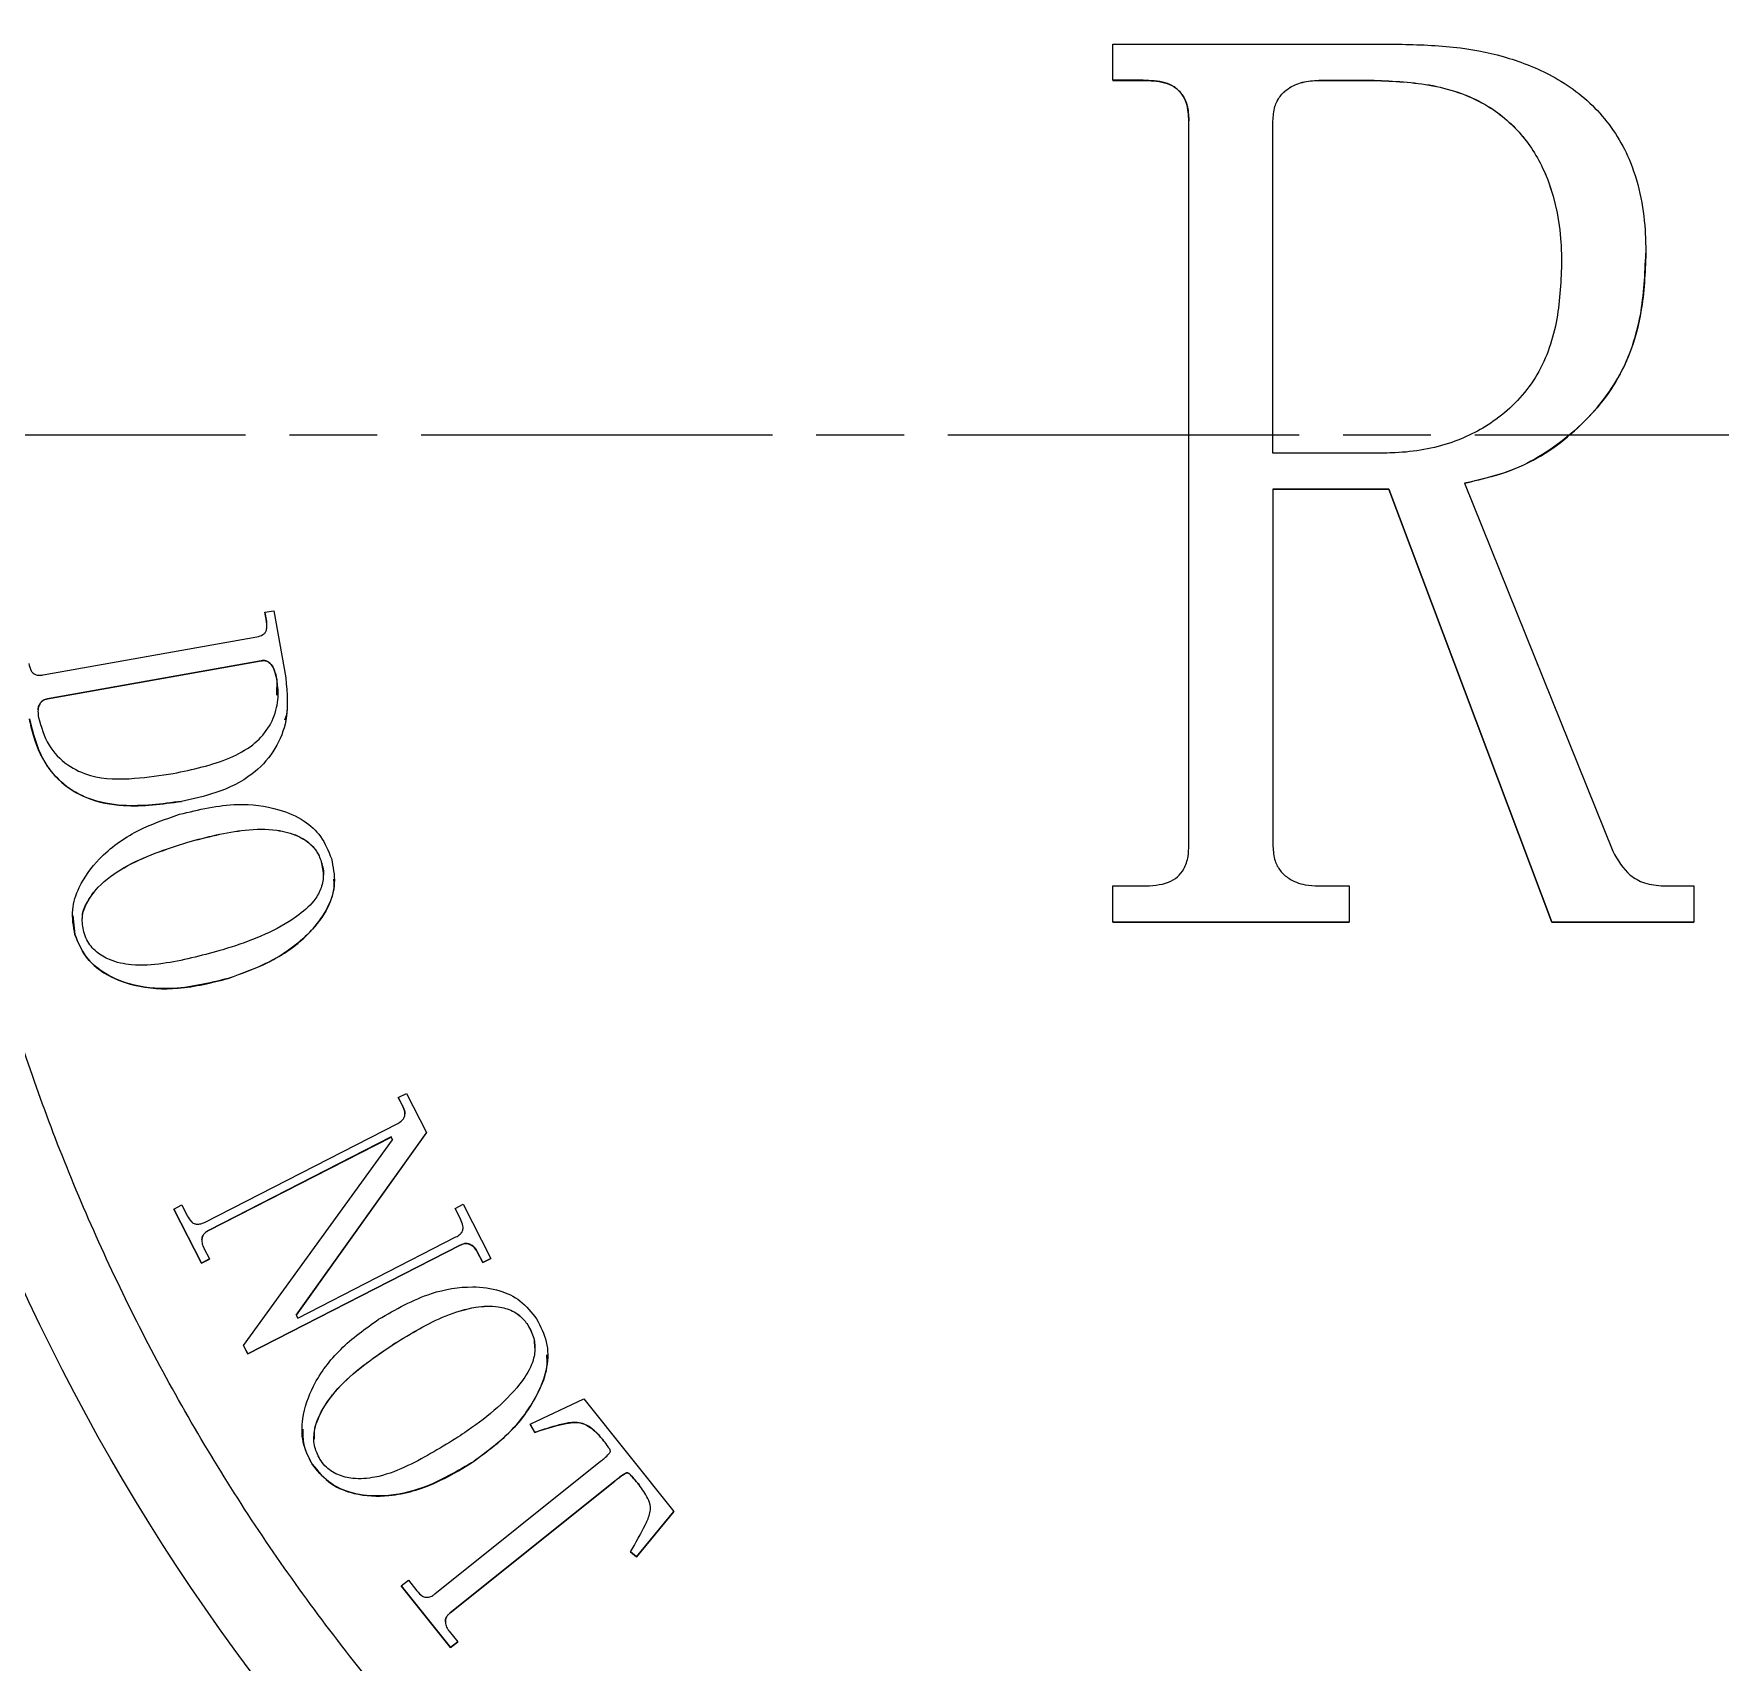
# Model space of a CAD drawing. Header units: millimetres. Extents: x 2136 to 4572, y 748 to 2471.
# Drawn here: x 3711.2 to 3768.8, y 2169.1 to 2224.8 of the extents above; entities that cross this region are included whole.
import ezdxf

# ---------------------------------------------------------------- set-up
doc = ezdxf.new("R2010")
doc.units = ezdxf.units.MM
doc.linetypes.add('AM_ISO08W050', pattern=[18, 12, -1.5, 3, -1.5])
doc.layers.add('AM_7', color=4, linetype='AM_ISO08W050', lineweight=25)

msp = doc.modelspace()

# ---------------------------------------------------------------- linework, layer by layer
at = {"color": 7, "linetype": 'Continuous', "lineweight": 25}
for p, q in [((3748.028, 2223.21), (3748.028, 2224.443)), ((3748.028, 2224.443), (3757.917, 2224.443)), ((3749.068, 2223.21), (3748.028, 2223.21)), ((3748.028, 2223.21), (3748.028, 2223.208)), ((3748.028, 2223.208), (3749.068, 2223.208)), ((3749.068, 2223.21), (3749.068, 2223.208)), ((3755.066, 2223.21), (3756.966, 2223.21)), ((3755.066, 2223.21), (3755.066, 2223.208)), ((3755.066, 2223.208), (3756.966, 2223.208)), ((3756.966, 2223.21), (3756.966, 2223.208)), ((3750.629, 2197.063), (3750.629, 2221.823)), ((3753.505, 2210.471), (3753.505, 2221.817)), ((3757.313, 2210.471), (3753.505, 2210.471)), ((3757.467, 2209.238), (3753.505, 2209.238)), ((3753.505, 2209.238), (3753.505, 2197.031)), ((3753.505, 2209.236), (3757.467, 2209.236)), ((3763.034, 2194.443), (3757.467, 2209.238)), ((3757.467, 2209.238), (3757.467, 2209.236)), ((3757.467, 2209.236), (3763.034, 2194.441)), ((3760.049, 2209.443), (3765.115, 2196.864)), ((3719.057, 2205.03), (3719.363, 2205.084)), ((3719.113, 2204.724), (3719.057, 2205.03)), ((3719.057, 2205.03), (3719.057, 2205.028)), ((3719.057, 2205.028), (3719.113, 2204.722)), ((3719.363, 2205.084), (3719.774, 2202.786)), ((3719.113, 2204.724), (3719.113, 2204.722)), ((3719.113, 2204.722), (3719.114, 2204.505)), ((3711.484, 2202.89), (3718.785, 2204.191)), ((3718.932, 2203.374), (3711.631, 2202.073)), ((3711.631, 2202.071), (3718.932, 2203.372)), ((3718.932, 2203.372), (3718.932, 2203.374)), ((3719.467, 2202.73), (3719.457, 2202.192)), ((3719.467, 2202.73), (3719.467, 2202.732)), ((3711.631, 2202.071), (3711.631, 2202.073)), ((3719.832, 2201.736), (3719.832, 2201.738)), ((3721.436, 2195.909), (3721.436, 2195.911)), ((3748.028, 2194.443), (3748.028, 2195.676)), ((3748.028, 2195.676), (3749.068, 2195.676)), ((3755.066, 2195.676), (3756.106, 2195.676)), ((3756.106, 2195.676), (3756.106, 2194.443)), ((3766.849, 2195.676), (3767.889, 2195.676)), ((3767.889, 2195.676), (3767.889, 2194.443)), ((3712.478, 2194.668), (3712.478, 2194.666)), ((3712.491, 2194.668), (3712.569, 2194.013)), ((3756.106, 2194.443), (3748.028, 2194.443)), ((3748.028, 2194.443), (3748.028, 2194.441)), ((3748.028, 2194.441), (3756.106, 2194.441)), ((3756.106, 2194.443), (3756.106, 2194.441)), ((3767.889, 2194.443), (3763.034, 2194.443)), ((3763.034, 2194.443), (3763.034, 2194.441)), ((3763.034, 2194.441), (3767.889, 2194.441)), ((3767.889, 2194.443), (3767.889, 2194.441)), ((3723.616, 2188.446), (3723.894, 2188.589)), ((3723.759, 2188.169), (3723.616, 2188.446)), ((3723.616, 2188.446), (3723.616, 2188.444)), ((3723.616, 2188.444), (3723.759, 2188.167)), ((3723.759, 2188.169), (3723.759, 2188.167)), ((3723.894, 2188.589), (3724.58, 2187.248)), ((3716.99, 2184.181), (3723.601, 2187.564)), ((3723.374, 2187.098), (3717.132, 2183.904)), ((3717.132, 2183.902), (3723.374, 2187.096)), ((3718.33, 2179.967), (3723.422, 2187.006)), ((3724.58, 2187.248), (3720.132, 2181.005)), ((3720.132, 2181.004), (3724.58, 2187.246)), ((3723.422, 2187.006), (3723.374, 2187.098)), ((3723.374, 2187.098), (3723.374, 2187.096)), ((3723.374, 2187.096), (3723.421, 2187.005)), ((3724.58, 2187.248), (3724.58, 2187.246)), ((3715.942, 2184.636), (3716.219, 2184.779)), ((3716.219, 2184.779), (3716.408, 2184.409)), ((3725.556, 2184.655), (3725.834, 2184.798)), ((3725.834, 2184.798), (3726.779, 2182.949)), ((3716.888, 2182.787), (3715.942, 2184.636)), ((3715.942, 2184.636), (3715.942, 2184.634)), ((3715.942, 2184.634), (3716.888, 2182.785)), ((3725.745, 2184.286), (3725.556, 2184.655)), ((3725.556, 2184.655), (3725.556, 2184.653)), ((3725.556, 2184.653), (3725.745, 2184.283)), ((3725.745, 2184.286), (3725.745, 2184.283)), ((3717.132, 2183.904), (3717.132, 2183.902)), ((3720.18, 2180.912), (3725.589, 2183.681)), ((3716.976, 2183.299), (3717.165, 2182.929)), ((3725.732, 2183.403), (3718.473, 2179.689)), ((3718.473, 2179.687), (3725.732, 2183.401)), ((3725.732, 2183.403), (3725.732, 2183.401)), ((3726.502, 2182.806), (3726.313, 2183.176)), ((3726.313, 2183.176), (3726.313, 2183.174)), ((3726.313, 2183.174), (3726.502, 2182.804)), ((3726.779, 2182.949), (3726.502, 2182.806)), ((3726.502, 2182.804), (3726.779, 2182.946)), ((3726.779, 2182.949), (3726.779, 2182.946)), ((3717.165, 2182.929), (3716.888, 2182.787)), ((3716.888, 2182.785), (3717.165, 2182.927)), ((3716.888, 2182.787), (3716.888, 2182.785)), ((3717.165, 2182.929), (3717.165, 2182.927)), ((3726.502, 2182.806), (3726.502, 2182.804)), ((3720.132, 2181.005), (3720.18, 2180.912)), ((3718.473, 2179.689), (3718.33, 2179.967)), ((3718.33, 2179.967), (3718.33, 2179.964)), ((3718.33, 2179.964), (3718.473, 2179.687)), ((3718.473, 2179.689), (3718.473, 2179.687)), ((3728.724, 2179.651), (3728.724, 2179.653)), ((3728.128, 2177.281), (3729.956, 2178.148)), ((3729.956, 2178.148), (3733.035, 2174.305)), ((3728.282, 2177.006), (3728.128, 2177.281)), ((3728.128, 2177.281), (3728.128, 2177.279)), ((3728.128, 2177.279), (3728.282, 2177.004)), ((3720.331, 2177.109), (3720.331, 2177.107)), ((3728.282, 2177.006), (3728.282, 2177.004)), ((3730.646, 2176.707), (3730.646, 2176.705)), ((3724.869, 2171.483), (3730.532, 2176.019)), ((3731.012, 2175.339), (3725.389, 2170.836)), ((3725.389, 2170.833), (3731.012, 2175.337)), ((3731.012, 2175.339), (3731.012, 2175.337)), ((3731.844, 2175.21), (3731.844, 2175.208)), ((3733.035, 2174.305), (3731.758, 2172.75)), ((3731.758, 2172.748), (3733.035, 2174.303)), ((3733.035, 2174.305), (3733.035, 2174.303)), ((3731.758, 2172.75), (3731.555, 2172.92)), ((3731.555, 2172.92), (3731.555, 2172.918)), ((3731.555, 2172.918), (3731.758, 2172.748)), ((3731.758, 2172.75), (3731.758, 2172.748)), ((3723.719, 2171.756), (3723.961, 2171.951)), ((3725.404, 2169.653), (3723.719, 2171.756)), ((3723.719, 2171.756), (3723.719, 2171.754)), ((3723.719, 2171.754), (3725.404, 2169.651)), ((3723.961, 2171.951), (3724.254, 2171.587)), ((3725.389, 2170.836), (3725.389, 2170.833)), ((3725.356, 2170.211), (3725.647, 2169.847)), ((3725.647, 2169.847), (3725.404, 2169.653)), ((3725.404, 2169.651), (3725.647, 2169.845)), ((3725.647, 2169.847), (3725.647, 2169.845)), ((3725.404, 2169.653), (3725.404, 2169.651))]:
    msp.add_line(p, q, dxfattribs=at)
msp.add_circle((3775.82, 2211.68), 71.5, dxfattribs=at)
for centre, start, end in [((3775.82, 2211.678), 190.30617, 259.69396), ((3775.897, 2211.305), 190.52799, 258.6349)]:
    msp.add_arc(centre, 80, start, end, dxfattribs=at)
for points, knots in [([(3707.32, 2211.686), (3707.375, 2213.775), (3707.485, 2217.953), (3708.395, 2224.292), (3709.881, 2230.645), (3712.055, 2237.01), (3714.886, 2243.233), (3718.399, 2249.256), (3722.554, 2254.948), (3727.297, 2260.209), (3732.558, 2264.953), (3738.25, 2269.107), (3744.273, 2272.621), (3750.496, 2275.452), (3756.862, 2277.623), (3763.214, 2279.119), (3769.553, 2279.996), (3775.82, 2280.281), (3782.087, 2279.996), (3788.426, 2279.119), (3794.779, 2277.624), (3801.144, 2275.452), (3807.368, 2272.621), (3813.39, 2269.107), (3819.082, 2264.953), (3824.344, 2260.209), (3829.087, 2254.948), (3833.241, 2249.256), (3836.755, 2243.233), (3839.586, 2237.01), (3841.76, 2230.645), (3843.246, 2224.292), (3844.156, 2217.953), (3844.265, 2213.775), (3844.32, 2211.686)], [0, 0, 0, 0, 0.0291236, 0.0582485, 0.08912, 0.1199941, 0.1519015, 0.1843128, 0.2170688, 0.25, 0.2829312, 0.3156872, 0.3480985, 0.3800059, 0.4108775, 0.4417515, 0.4708745, 0.5, 0.529123, 0.5582485, 0.58912, 0.6199941, 0.6519015, 0.6843128, 0.7170688, 0.75, 0.7829312, 0.8156872, 0.8480985, 0.8800059, 0.9108775, 0.9417515, 0.9708751, 1, 1, 1, 1]), ([(3757.917, 2224.443), (3758.585, 2224.423), (3759.82, 2224.386), (3761.587, 2224.01), (3763.25, 2223.33), (3764.769, 2222.162), (3765.915, 2220.283), (3766.223, 2218.563), (3766.241, 2217.514), (3766.245, 2217.303)], [0, 0, 0, 0, 0.160365, 0.296332, 0.431737, 0.589347, 0.747826, 0.949128, 1, 1, 1, 1]), ([(3750.629, 2221.823), (3750.619, 2222.027), (3750.604, 2222.351), (3750.406, 2222.755), (3750.144, 2223.001), (3749.691, 2223.19), (3749.323, 2223.202), (3749.068, 2223.21)], [0, 0, 0, 0, 0.250411, 0.398556, 0.54744, 0.686236, 1, 1, 1, 1]), ([(3749.068, 2223.208), (3749.315, 2223.2), (3749.685, 2223.189), (3750.145, 2223.001), (3750.407, 2222.749), (3750.587, 2222.378), (3750.623, 2222.058), (3750.628, 2221.853), (3750.629, 2221.821)], [0, 0, 0, 0, 0.304676, 0.455037, 0.606549, 0.74539, 0.96037, 1, 1, 1, 1]), ([(3753.505, 2221.817), (3753.515, 2221.986), (3753.533, 2222.284), (3753.727, 2222.675), (3754.052, 2222.972), (3754.513, 2223.178), (3754.879, 2223.199), (3755.066, 2223.21)], [0, 0, 0, 0, 0.212555, 0.375218, 0.538546, 0.763737, 1, 1, 1, 1]), ([(3753.505, 2221.815), (3753.515, 2221.984), (3753.533, 2222.282), (3753.727, 2222.672), (3754.052, 2222.97), (3754.513, 2223.176), (3754.879, 2223.197), (3755.066, 2223.208)], [0, 0, 0, 0, 0.212555, 0.375218, 0.538546, 0.763737, 1, 1, 1, 1]), ([(3756.966, 2223.21), (3757.636, 2223.182), (3758.981, 2223.126), (3760.789, 2222.496), (3762.109, 2221.342), (3763.033, 2219.743), (3763.34, 2218.197), (3763.363, 2217.175), (3763.368, 2216.93)], [0, 0, 0, 0, 0.196061, 0.394111, 0.547436, 0.700125, 0.928087, 1, 1, 1, 1]), ([(3756.966, 2223.208), (3757.636, 2223.18), (3758.981, 2223.124), (3760.789, 2222.493), (3762.109, 2221.34), (3763.033, 2219.741), (3763.34, 2218.195), (3763.363, 2217.173), (3763.368, 2216.928)], [0, 0, 0, 0, 0.1960612, 0.3941112, 0.5474359, 0.700125, 0.9280873, 1, 1, 1, 1]), ([(3766.245, 2217.303), (3766.219, 2216.635), (3766.158, 2215.113), (3765.374, 2212.83), (3763.663, 2210.97), (3761.814, 2209.823), (3760.535, 2209.548), (3760.049, 2209.443)], [0, 0, 0, 0, 0.183074, 0.416875, 0.642834, 0.864166, 1, 1, 1, 1]), ([(3760.049, 2209.441), (3760.707, 2209.598), (3762.181, 2209.949), (3764.025, 2211.295), (3765.466, 2213.086), (3766.154, 2215.166), (3766.215, 2216.593), (3766.245, 2217.301)], [0, 0, 0, 0, 0.184054, 0.41238, 0.609428, 0.80635, 1, 1, 1, 1]), ([(3763.368, 2216.93), (3763.338, 2216.261), (3763.277, 2214.916), (3762.594, 2212.985), (3761.246, 2211.587), (3759.562, 2210.717), (3758.214, 2210.491), (3757.436, 2210.474), (3757.313, 2210.471)], [0, 0, 0, 0, 0.200351, 0.402646, 0.59747, 0.766762, 0.96323, 1, 1, 1, 1]), ([(3844.32, 2211.686), (3844.265, 2209.597), (3844.156, 2205.419), (3843.246, 2199.08), (3841.76, 2192.728), (3839.586, 2186.362), (3836.755, 2180.139), (3833.241, 2174.116), (3829.087, 2168.424), (3824.344, 2163.163), (3819.082, 2158.42), (3813.39, 2154.265), (3807.368, 2150.752), (3801.145, 2147.92), (3794.779, 2145.749), (3788.427, 2144.254), (3782.088, 2143.376), (3775.82, 2143.091), (3769.553, 2143.376), (3763.214, 2144.254), (3756.862, 2145.749), (3750.496, 2147.92), (3744.273, 2150.752), (3738.25, 2154.265), (3732.558, 2158.42), (3727.297, 2163.163), (3722.554, 2168.424), (3718.399, 2174.116), (3714.886, 2180.139), (3712.055, 2186.362), (3709.881, 2192.728), (3708.395, 2199.08), (3707.485, 2205.419), (3707.375, 2209.597), (3707.32, 2211.686)], [0, 0, 0, 0, 0.029124, 0.058248, 0.08912, 0.119994, 0.151902, 0.184313, 0.217069, 0.25, 0.282931, 0.315687, 0.348098, 0.380006, 0.410878, 0.441752, 0.470875, 0.5, 0.529123, 0.558248, 0.58912, 0.619994, 0.651902, 0.684313, 0.717069, 0.75, 0.782931, 0.815687, 0.848098, 0.880006, 0.910878, 0.941752, 0.970875, 1, 1, 1, 1]), ([(3718.785, 2204.191), (3718.858, 2204.209), (3718.962, 2204.235), (3719.068, 2204.33), (3719.12, 2204.431), (3719.133, 2204.567), (3719.12, 2204.668), (3719.113, 2204.724)], [0, 0, 0, 0, 0.3039299, 0.4394116, 0.5752405, 0.7665382, 1, 1, 1, 1]), ([(3710.995, 2203.277), (3711.013, 2203.192), (3711.039, 2203.071), (3711.134, 2202.948), (3711.229, 2202.893), (3711.349, 2202.873), (3711.438, 2202.884), (3711.484, 2202.89)], [0, 0, 0, 0, 0.35696, 0.506296, 0.628832, 0.807113, 1, 1, 1, 1]), ([(3719.467, 2202.732), (3719.449, 2202.821), (3719.412, 2203.001), (3719.317, 2203.209), (3719.198, 2203.324), (3719.103, 2203.374), (3719.012, 2203.383), (3718.955, 2203.376), (3718.932, 2203.374)], [0, 0, 0, 0, 0.2921955, 0.5874478, 0.7122589, 0.8180509, 0.9240716, 1, 1, 1, 1]), ([(3718.932, 2203.372), (3718.978, 2203.376), (3719.06, 2203.385), (3719.181, 2203.337), (3719.293, 2203.234), (3719.405, 2203.027), (3719.443, 2202.845), (3719.467, 2202.73)], [0, 0, 0, 0, 0.146677, 0.259785, 0.406359, 0.624533, 1, 1, 1, 1]), ([(3715.93, 2199.523), (3716.589, 2199.66), (3717.542, 2199.858), (3718.634, 2200.441), (3719.202, 2201.04), (3719.498, 2201.741), (3719.528, 2202.328), (3719.48, 2202.645), (3719.467, 2202.732)], [0, 0, 0, 0, 0.371772, 0.537551, 0.679482, 0.821953, 0.950737, 1, 1, 1, 1]), ([(3719.774, 2202.786), (3719.818, 2202.253), (3719.891, 2201.37), (3719.38, 2200.226), (3718.572, 2199.374), (3717.452, 2198.836), (3716.602, 2198.654), (3716.206, 2198.569)], [0, 0, 0, 0, 0.251835, 0.417408, 0.583236, 0.805839, 1, 1, 1, 1]), ([(3711.631, 2202.073), (3711.58, 2202.061), (3711.493, 2202.039), (3711.39, 2201.945), (3711.323, 2201.816), (3711.297, 2201.639), (3711.314, 2201.51), (3711.323, 2201.44)], [0, 0, 0, 0, 0.193467, 0.335879, 0.508687, 0.733966, 1, 1, 1, 1]), ([(3711.316, 2201.702), (3711.315, 2201.716), (3711.312, 2201.774), (3711.351, 2201.872), (3711.417, 2201.975), (3711.518, 2202.044), (3711.592, 2202.062), (3711.631, 2202.071)], [0, 0, 0, 0, 0.082416, 0.326896, 0.572311, 0.772655, 1, 1, 1, 1]), ([(3716.206, 2198.569), (3715.538, 2198.479), (3714.476, 2198.334), (3713.083, 2198.588), (3712.148, 2199.112), (3711.437, 2199.957), (3711.138, 2200.775), (3711.035, 2201.29), (3711.016, 2201.386)], [0, 0, 0, 0, 0.298114, 0.474394, 0.620068, 0.765882, 0.956507, 1, 1, 1, 1]), ([(3711.016, 2201.384), (3711.134, 2200.91), (3711.334, 2200.109), (3712.066, 2199.18), (3713.026, 2198.595), (3714.461, 2198.33), (3715.55, 2198.478), (3716.206, 2198.567)], [0, 0, 0, 0, 0.214788, 0.363839, 0.513204, 0.70643, 1, 1, 1, 1]), ([(3711.323, 2201.44), (3711.417, 2201.11), (3711.596, 2200.48), (3712.273, 2199.787), (3713.289, 2199.318), (3714.557, 2199.315), (3715.492, 2199.457), (3715.93, 2199.523)], [0, 0, 0, 0, 0.179595, 0.343759, 0.495827, 0.763697, 1, 1, 1, 1]), ([(3719.741, 2201.353), (3719.788, 2201.471), (3719.838, 2201.597), (3719.83, 2201.728), (3719.829, 2201.735)], [0, 0, 0, 0, 0.945411, 1, 1, 1, 1]), ([(3712.569, 2194.015), (3712.518, 2194.3), (3712.42, 2194.847), (3712.733, 2195.772), (3713.446, 2196.75), (3714.653, 2197.616), (3715.652, 2197.958), (3716.144, 2198.126)], [0, 0, 0, 0, 0.1423228, 0.273484, 0.4736487, 0.7406336, 1, 1, 1, 1]), ([(3716.144, 2198.126), (3716.801, 2198.284), (3717.92, 2198.554), (3719.4, 2198.379), (3720.371, 2197.967), (3721.026, 2197.38), (3721.228, 2196.877), (3721.334, 2196.612)], [0, 0, 0, 0, 0.335879, 0.572344, 0.731569, 0.859032, 1, 1, 1, 1]), ([(3698.095, 2197.546), (3698.621, 2195.05), (3699.684, 2190.013), (3702.222, 2182.636), (3705.492, 2175.394), (3709.554, 2168.415), (3714.366, 2161.812), (3719.858, 2155.718), (3725.952, 2150.226), (3732.555, 2145.414), (3739.534, 2141.351), (3746.776, 2138.082), (3754.153, 2135.543), (3759.191, 2134.481), (3761.687, 2133.954)], [0, 0, 0, 0, 0.079959, 0.161371, 0.244142, 0.328893, 0.414217, 0.5, 0.585778, 0.671102, 0.755858, 0.838624, 0.920039, 1, 1, 1, 1]), ([(3716.427, 2197.175), (3717.076, 2197.347), (3718.071, 2197.613), (3719.361, 2197.635), (3720.125, 2197.446), (3720.632, 2197.135), (3720.883, 2196.8), (3720.96, 2196.574), (3720.983, 2196.508)], [0, 0, 0, 0, 0.397346, 0.609831, 0.759517, 0.858592, 0.95839, 1, 1, 1, 1]), ([(3716.427, 2197.173), (3717.076, 2197.345), (3718.071, 2197.61), (3719.361, 2197.633), (3720.125, 2197.444), (3720.632, 2197.133), (3720.883, 2196.798), (3720.96, 2196.572), (3720.983, 2196.506)], [0, 0, 0, 0, 0.3973458, 0.609831, 0.7595167, 0.8585918, 0.95839, 1, 1, 1, 1]), ([(3712.869, 2194.106), (3712.839, 2194.274), (3712.779, 2194.605), (3712.971, 2195.15), (3713.429, 2195.766), (3714.575, 2196.581), (3715.678, 2196.935), (3716.427, 2197.175)], [0, 0, 0, 0, 0.098439, 0.192959, 0.327087, 0.54288, 1, 1, 1, 1]), ([(3712.827, 2194.563), (3712.825, 2194.577), (3712.806, 2194.754), (3712.986, 2195.148), (3713.422, 2195.765), (3714.58, 2196.579), (3715.68, 2196.932), (3716.427, 2197.173)], [0, 0, 0, 0, 0.009569, 0.113407, 0.260756, 0.49782, 1, 1, 1, 1]), ([(3749.068, 2195.676), (3749.366, 2195.688), (3749.783, 2195.705), (3750.255, 2195.966), (3750.498, 2196.276), (3750.617, 2196.661), (3750.625, 2196.938), (3750.629, 2197.063)], [0, 0, 0, 0, 0.364031, 0.510061, 0.655864, 0.843841, 1, 1, 1, 1]), ([(3753.505, 2197.031), (3753.516, 2196.862), (3753.535, 2196.565), (3753.741, 2196.182), (3754.088, 2195.879), (3754.553, 2195.696), (3754.91, 2195.682), (3755.066, 2195.676)], [0, 0, 0, 0, 0.21541, 0.378382, 0.541893, 0.800389, 1, 1, 1, 1]), ([(3765.115, 2196.864), (3765.286, 2196.565), (3765.55, 2196.102), (3766.222, 2195.732), (3766.628, 2195.696), (3766.849, 2195.676)], [0, 0, 0, 0, 0.454509, 0.703285, 1, 1, 1, 1]), ([(3720.983, 2196.508), (3721.019, 2196.343), (3721.087, 2196.027), (3720.984, 2195.554), (3720.686, 2195.06), (3719.719, 2194.255), (3718.565, 2193.787), (3717.652, 2193.508), (3717.523, 2193.468)], [0, 0, 0, 0, 0.099013, 0.188639, 0.277978, 0.435263, 0.920804, 1, 1, 1, 1]), ([(3721.334, 2196.612), (3721.39, 2196.33), (3721.502, 2195.762), (3721.223, 2194.854), (3720.462, 2193.879), (3719.284, 2193.029), (3718.264, 2192.675), (3717.807, 2192.517)], [0, 0, 0, 0, 0.14267, 0.2869, 0.459199, 0.757548, 1, 1, 1, 1]), ([(3720.983, 2196.506), (3721.034, 2196.339), (3721.086, 2196.17), (3721.051, 2196.003), (3721.051, 2196.001)], [0, 0, 0, 0, 0.986511, 1, 1, 1, 1]), ([(3717.807, 2192.515), (3718.44, 2192.748), (3719.542, 2193.153), (3720.69, 2194.114), (3721.257, 2194.977), (3721.457, 2195.561), (3721.422, 2195.857), (3721.416, 2195.907)], [0, 0, 0, 0, 0.382287, 0.665266, 0.83077, 0.971293, 1, 1, 1, 1]), ([(3717.807, 2192.517), (3717.152, 2192.356), (3716.038, 2192.083), (3714.538, 2192.238), (3713.55, 2192.666), (3712.875, 2193.256), (3712.673, 2193.757), (3712.569, 2194.015)], [0, 0, 0, 0, 0.3332849, 0.5666872, 0.7350111, 0.8630417, 1, 1, 1, 1]), ([(3712.569, 2194.013), (3712.674, 2193.753), (3712.885, 2193.232), (3713.615, 2192.616), (3714.701, 2192.19), (3716.184, 2192.107), (3717.241, 2192.373), (3717.807, 2192.515)], [0, 0, 0, 0, 0.1376412, 0.2762501, 0.4601913, 0.7108533, 1, 1, 1, 1]), ([(3717.523, 2193.468), (3716.878, 2193.294), (3715.887, 2193.026), (3714.599, 2192.931), (3713.818, 2193.099), (3713.285, 2193.402), (3712.991, 2193.758), (3712.901, 2194.015), (3712.869, 2194.106)], [0, 0, 0, 0, 0.386905, 0.5938453, 0.741486, 0.8425466, 0.9443486, 1, 1, 1, 1]), ([(3723.601, 2187.564), (3723.651, 2187.593), (3723.732, 2187.641), (3723.815, 2187.744), (3723.848, 2187.847), (3723.839, 2187.996), (3723.792, 2188.098), (3723.759, 2188.169)], [0, 0, 0, 0, 0.239307, 0.388341, 0.538232, 0.677649, 1, 1, 1, 1]), ([(3723.759, 2188.167), (3723.795, 2188.095), (3723.841, 2188.003), (3723.84, 2187.903), (3723.84, 2187.881)], [0, 0, 0, 0, 0.77993, 1, 1, 1, 1]), ([(3716.408, 2184.409), (3716.449, 2184.336), (3716.508, 2184.231), (3716.634, 2184.135), (3716.749, 2184.11), (3716.872, 2184.128), (3716.95, 2184.164), (3716.99, 2184.181)], [0, 0, 0, 0, 0.3461, 0.493467, 0.642693, 0.820568, 1, 1, 1, 1]), ([(3725.589, 2183.681), (3725.639, 2183.71), (3725.72, 2183.757), (3725.803, 2183.86), (3725.836, 2183.963), (3725.827, 2184.113), (3725.779, 2184.214), (3725.745, 2184.286)], [0, 0, 0, 0, 0.239079, 0.388006, 0.537788, 0.677074, 1, 1, 1, 1]), ([(3717.132, 2183.904), (3717.086, 2183.876), (3717.007, 2183.828), (3716.93, 2183.719), (3716.897, 2183.592), (3716.91, 2183.444), (3716.954, 2183.347), (3716.976, 2183.299)], [0, 0, 0, 0, 0.227355, 0.388209, 0.549679, 0.776891, 1, 1, 1, 1]), ([(3716.91, 2183.587), (3716.91, 2183.605), (3716.91, 2183.666), (3716.954, 2183.757), (3717.033, 2183.845), (3717.098, 2183.882), (3717.132, 2183.902)], [0, 0, 0, 0, 0.137853, 0.446763, 0.713681, 1, 1, 1, 1]), ([(3726.313, 2183.176), (3726.279, 2183.234), (3726.22, 2183.335), (3726.091, 2183.423), (3725.972, 2183.464), (3725.848, 2183.454), (3725.772, 2183.421), (3725.732, 2183.403)], [0, 0, 0, 0, 0.282446, 0.488833, 0.649378, 0.810868, 1, 1, 1, 1]), ([(3725.732, 2183.401), (3725.784, 2183.424), (3725.87, 2183.461), (3726.013, 2183.455), (3726.132, 2183.399), (3726.24, 2183.303), (3726.288, 2183.218), (3726.313, 2183.174)], [0, 0, 0, 0, 0.238616, 0.394312, 0.588667, 0.784076, 1, 1, 1, 1]), ([(3722.944, 2180.869), (3723.53, 2181.206), (3724.53, 2181.781), (3725.999, 2182.03), (3727.046, 2181.904), (3727.835, 2181.529), (3728.169, 2181.103), (3728.344, 2180.88)], [0, 0, 0, 0, 0.336368, 0.574645, 0.731944, 0.859761, 1, 1, 1, 1]), ([(3723.482, 2180.036), (3724.055, 2180.385), (3724.931, 2180.918), (3726.161, 2181.303), (3726.949, 2181.341), (3727.53, 2181.18), (3727.864, 2180.929), (3727.999, 2180.736), (3728.038, 2180.682)], [0, 0, 0, 0, 0.397528, 0.607391, 0.759995, 0.859904, 0.960457, 1, 1, 1, 1]), ([(3723.482, 2180.034), (3724.055, 2180.383), (3724.931, 2180.916), (3726.161, 2181.301), (3726.949, 2181.339), (3727.53, 2181.178), (3727.864, 2180.927), (3727.999, 2180.734), (3728.038, 2180.68)], [0, 0, 0, 0, 0.397528, 0.607391, 0.759995, 0.859904, 0.960457, 1, 1, 1, 1]), ([(3720.675, 2175.92), (3720.55, 2176.167), (3720.306, 2176.653), (3720.329, 2177.609), (3720.717, 2178.732), (3721.619, 2179.924), (3722.493, 2180.547), (3722.944, 2180.869)], [0, 0, 0, 0, 0.136424, 0.268155, 0.464575, 0.724005, 1, 1, 1, 1]), ([(3728.038, 2180.682), (3728.118, 2180.533), (3728.272, 2180.248), (3728.306, 2179.762), (3728.161, 2179.207), (3727.447, 2178.155), (3726.479, 2177.382), (3725.679, 2176.857), (3725.581, 2176.792)], [0, 0, 0, 0, 0.099186, 0.189605, 0.279846, 0.434014, 0.930829, 1, 1, 1, 1]), ([(3728.344, 2180.88), (3728.477, 2180.625), (3728.745, 2180.111), (3728.732, 2179.16), (3728.278, 2178.014), (3727.389, 2176.869), (3726.514, 2176.243), (3726.119, 2175.96)], [0, 0, 0, 0, 0.143045, 0.287405, 0.460414, 0.756528, 1, 1, 1, 1]), ([(3728.038, 2180.68), (3728.123, 2180.531), (3728.263, 2180.286), (3728.268, 2180.005), (3728.27, 2179.895)], [0, 0, 0, 0, 0.606286, 1, 1, 1, 1]), ([(3720.937, 2176.089), (3720.861, 2176.243), (3720.714, 2176.54), (3720.737, 2177.119), (3721.009, 2177.846), (3721.88, 2178.951), (3722.837, 2179.599), (3723.482, 2180.036)], [0, 0, 0, 0, 0.098651, 0.191047, 0.328598, 0.547094, 1, 1, 1, 1]), ([(3720.753, 2176.771), (3720.75, 2176.858), (3720.738, 2177.182), (3721.023, 2177.845), (3721.871, 2178.948), (3722.833, 2179.597), (3723.482, 2180.034)], [0, 0, 0, 0, 0.0593403, 0.219286, 0.4733555, 1, 1, 1, 1]), ([(3726.119, 2175.958), (3726.665, 2176.362), (3727.609, 2177.058), (3728.398, 2178.293), (3728.73, 2179.147), (3728.7, 2179.546), (3728.692, 2179.65)], [0, 0, 0, 0, 0.431051, 0.744676, 0.93349, 1, 1, 1, 1]), ([(3728.282, 2177.004), (3728.685, 2177.139), (3729.185, 2177.309), (3729.83, 2177.355), (3730.189, 2177.191), (3730.445, 2176.947), (3730.601, 2176.76), (3730.646, 2176.705)], [0, 0, 0, 0, 0.483147, 0.601641, 0.722029, 0.918813, 1, 1, 1, 1]), ([(3730.646, 2176.707), (3730.507, 2176.868), (3730.3, 2177.107), (3729.944, 2177.321), (3729.451, 2177.368), (3728.903, 2177.203), (3728.454, 2177.06), (3728.282, 2177.006)], [0, 0, 0, 0, 0.240793, 0.359777, 0.461711, 0.794413, 1, 1, 1, 1]), ([(3720.357, 2177.108), (3720.355, 2176.932), (3720.35, 2176.509), (3720.555, 2176.136), (3720.675, 2175.918)], [0, 0, 0, 0, 0.415343, 1, 1, 1, 1]), ([(3725.581, 2176.792), (3725.012, 2176.442), (3724.137, 2175.905), (3722.931, 2175.451), (3722.135, 2175.392), (3721.537, 2175.532), (3721.151, 2175.789), (3720.993, 2176.012), (3720.937, 2176.089)], [0, 0, 0, 0, 0.386956, 0.593793, 0.740338, 0.842099, 0.944778, 1, 1, 1, 1]), ([(3730.532, 2176.019), (3730.571, 2176.051), (3730.673, 2176.132), (3730.782, 2176.23), (3730.848, 2176.311), (3730.863, 2176.339), (3730.866, 2176.367), (3730.847, 2176.426), (3730.772, 2176.542), (3730.696, 2176.641), (3730.646, 2176.707)], [0, 0, 0, 0, 0.166709, 0.438609, 0.487323, 0.517206, 0.541802, 0.578816, 0.723084, 1, 1, 1, 1]), ([(3726.119, 2175.96), (3725.536, 2175.621), (3724.544, 2175.044), (3723.06, 2174.77), (3721.988, 2174.902), (3721.179, 2175.284), (3720.846, 2175.705), (3720.675, 2175.92)], [0, 0, 0, 0, 0.333528, 0.567546, 0.735799, 0.864912, 1, 1, 1, 1]), ([(3720.675, 2175.918), (3720.879, 2175.67), (3721.264, 2175.202), (3722.221, 2174.838), (3723.466, 2174.784), (3724.849, 2175.197), (3725.723, 2175.72), (3726.119, 2175.958)], [0, 0, 0, 0, 0.157106, 0.296667, 0.493589, 0.770105, 1, 1, 1, 1]), ([(3731.844, 2175.21), (3731.815, 2175.246), (3731.729, 2175.352), (3731.611, 2175.489), (3731.51, 2175.595), (3731.455, 2175.623), (3731.425, 2175.624), (3731.349, 2175.59), (3731.209, 2175.495), (3731.087, 2175.398), (3731.012, 2175.339)], [0, 0, 0, 0, 0.124093, 0.372351, 0.496838, 0.517541, 0.538485, 0.574939, 0.740211, 1, 1, 1, 1]), ([(3731.012, 2175.337), (3731.048, 2175.365), (3731.119, 2175.422), (3731.217, 2175.496), (3731.297, 2175.552), (3731.354, 2175.587), (3731.396, 2175.609), (3731.426, 2175.621), (3731.452, 2175.621), (3731.498, 2175.601), (3731.635, 2175.464), (3731.751, 2175.322), (3731.844, 2175.208)], [0, 0, 0, 0, 0.124075, 0.248161, 0.332872, 0.391478, 0.431352, 0.46131, 0.47999, 0.498634, 0.596811, 1, 1, 1, 1]), ([(3731.555, 2172.92), (3731.729, 2173.228), (3731.974, 2173.66), (3732.216, 2174.178), (3732.244, 2174.492), (3732.125, 2174.832), (3731.955, 2175.061), (3731.844, 2175.21)], [0, 0, 0, 0, 0.417225, 0.587015, 0.664813, 0.781934, 1, 1, 1, 1]), ([(3724.254, 2171.587), (3724.312, 2171.52), (3724.394, 2171.425), (3724.545, 2171.363), (3724.669, 2171.37), (3724.78, 2171.415), (3724.844, 2171.464), (3724.869, 2171.483)], [0, 0, 0, 0, 0.362826, 0.512382, 0.662913, 0.871019, 1, 1, 1, 1]), ([(3725.389, 2170.836), (3725.342, 2170.792), (3725.267, 2170.721), (3725.223, 2170.585), (3725.228, 2170.451), (3725.276, 2170.323), (3725.332, 2170.245), (3725.356, 2170.211)], [0, 0, 0, 0, 0.266956, 0.429529, 0.591357, 0.826533, 1, 1, 1, 1]), ([(3725.23, 2170.533), (3725.229, 2170.541), (3725.224, 2170.589), (3725.251, 2170.673), (3725.31, 2170.765), (3725.363, 2170.811), (3725.389, 2170.833)], [0, 0, 0, 0, 0.0701, 0.409533, 0.711576, 1, 1, 1, 1])]:
    msp.add_open_spline(points, degree=3, knots=knots, dxfattribs=at)
at = {"layer": 'AM_7'}
msp.add_line((3490.398, 2211.089), (4128.614, 2211.089), dxfattribs=at)

doc.saveas('drawing.dxf')
